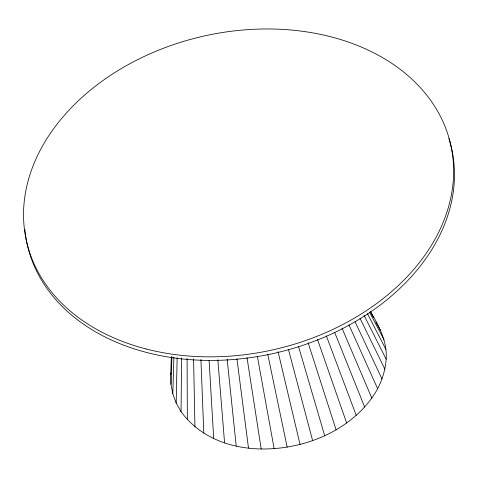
<?xml version="1.0" encoding="UTF-8"?>
<svg xmlns="http://www.w3.org/2000/svg" width="478" height="478" viewBox="0 0 478 478"><rect width="100%" height="100%" fill="white"/><g stroke="black" fill="none" stroke-linecap="round" stroke-linejoin="round"><path stroke-width="0.72" d="M370.605 311.602C378.976 326.139 387.443 341.842 386.164 359.199C385.447 369.536 382.37 379.526 377.644 388.716C366.04 409.927 346.359 425.629 324.705 435.763C278.799 456.615 213.308 455.755 181.054 411.689L181.58 357.998M181.054 411.689L176.185 403.056L177.141 357.687M176.185 403.056L172.809 393.902L173.878 357.442M172.809 393.902L170.975 384.348L171.919 356.839M170.975 384.348L170.706 374.537L171.345 356.636M170.706 374.537L170.891 373.121M375.816 322.047L380.679 330.68M370.593 312.146L373.378 317.428M369.536 312.14L384.055 339.84M367.451 313.658L385.895 349.394M364.063 315.349L386.164 359.199M359.988 318.217L384.862 369.118M355.035 321.64L382.006 379.006M348.934 324.831L377.644 388.716M341.979 328.093L371.83 398.108M334.624 332.276L364.66 407.041M326.36 335.92L356.23 415.394M317.458 339.32L346.664 423.036M308.107 342.714L336.106 429.859M298.505 346.425L324.705 435.763M288.407 349.304L312.63 440.662M278.059 351.671L300.053 444.486M267.8 354.574L287.164 447.181M257.331 356.194L274.151 448.699M247.006 357.586L261.197 449.027M236.927 358.745L248.494 448.161M227.152 359.354L236.228 446.105M217.831 359.767L224.576 442.891M209.095 360.442L213.708 438.571M200.933 359.504L203.789 433.205M193.578 358.966L194.952 426.872M187.095 358.446L187.34 419.666M448.866 138.447A217.532 160.638 -12.9 0 1 271.337 353.941A217.532 160.638 -12.9 0 1 24.874 229.464M145.993 348.94A217.532 160.638 -12.9 0 0 452.983 158.469A217.532 160.638 -12.9 0 0 116.799 71.318A217.532 160.638 -12.9 0 0 145.993 348.94"/></g></svg>
